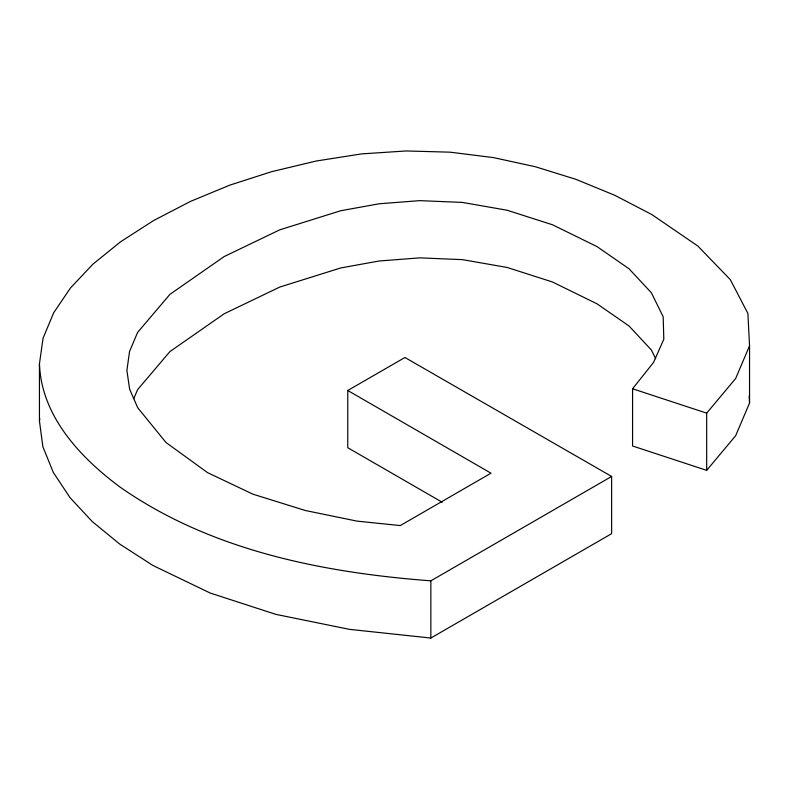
<?xml version="1.0" encoding="UTF-8"?>
<svg xmlns="http://www.w3.org/2000/svg" width="789" height="789" viewBox="0 0 789 789"><rect width="100%" height="100%" fill="white"/><g stroke="black" fill="none" stroke-linecap="round" stroke-linejoin="round"><path stroke-width="1.18" d="M347.762 390.496L404.925 357.496L611.633 476.457L611.633 533.67L430.853 638.045L349.389 629.346L275.815 614.355L210.308 593.081L153.027 565.526L119.869 544.163L92.205 521.539L70.024 497.632L53.327 472.463L42.872 446.712L39.45 421.05L39.45 363.828L43.04 338.264L53.662 312.789L70.497 287.955L92.786 264.295L120.52 241.819L153.687 220.506L190.514 201.392L229.875 185.109L271.771 171.647L316.192 161.025L361.54 153.904L406.177 150.955L450.105 152.178L493.322 157.573L535.386 166.745L575.822 179.3L614.651 195.238L651.842 214.559L697.87 246.069L730.279 279.602L747.893 313.42L749.55 345.799L749.55 403.011L735.673 435.676L706.678 470.352L632.571 445.992L632.571 388.77L653.509 362.486L663.805 339.27L663.184 316.793L651.349 292.739L629.04 268.783L597.017 246.602L552.438 224.747L507.12 210.239L462.423 202.418L419.718 200.643L379.134 203.789L340.789 210.722L279.72 229.855L224.145 256.573L169.931 294.346L137.572 332.455L129.544 351.519L126.891 370.426L129.623 389.174L137.74 407.765L165.986 442.491L207.527 472.621L252.924 494.18L305.392 510.513L357.111 521.135L400.27 525.573L490.995 473.193L347.762 390.496L347.762 447.718L442.195 502.228M39.45 421.05L39.795 418.614M133.795 398.642L137.572 389.677L169.931 351.569L224.145 313.795L279.72 287.078L340.789 267.935L379.134 261.001L419.718 257.865L462.423 259.64L507.12 267.451L552.438 281.969L597.017 303.814L629.04 325.995L651.349 349.961L655.649 358.709M749.55 345.799L735.673 378.464L706.678 413.14L706.678 470.352M39.45 363.828C41.324 416.128 80.133 457.354 119.869 486.951C210.495 550.485 322.366 572.597 430.853 580.832L611.633 476.457M632.571 388.77L706.678 413.14M749.185 395.812L749.55 403.011M430.853 580.832L430.853 638.045"/></g></svg>
